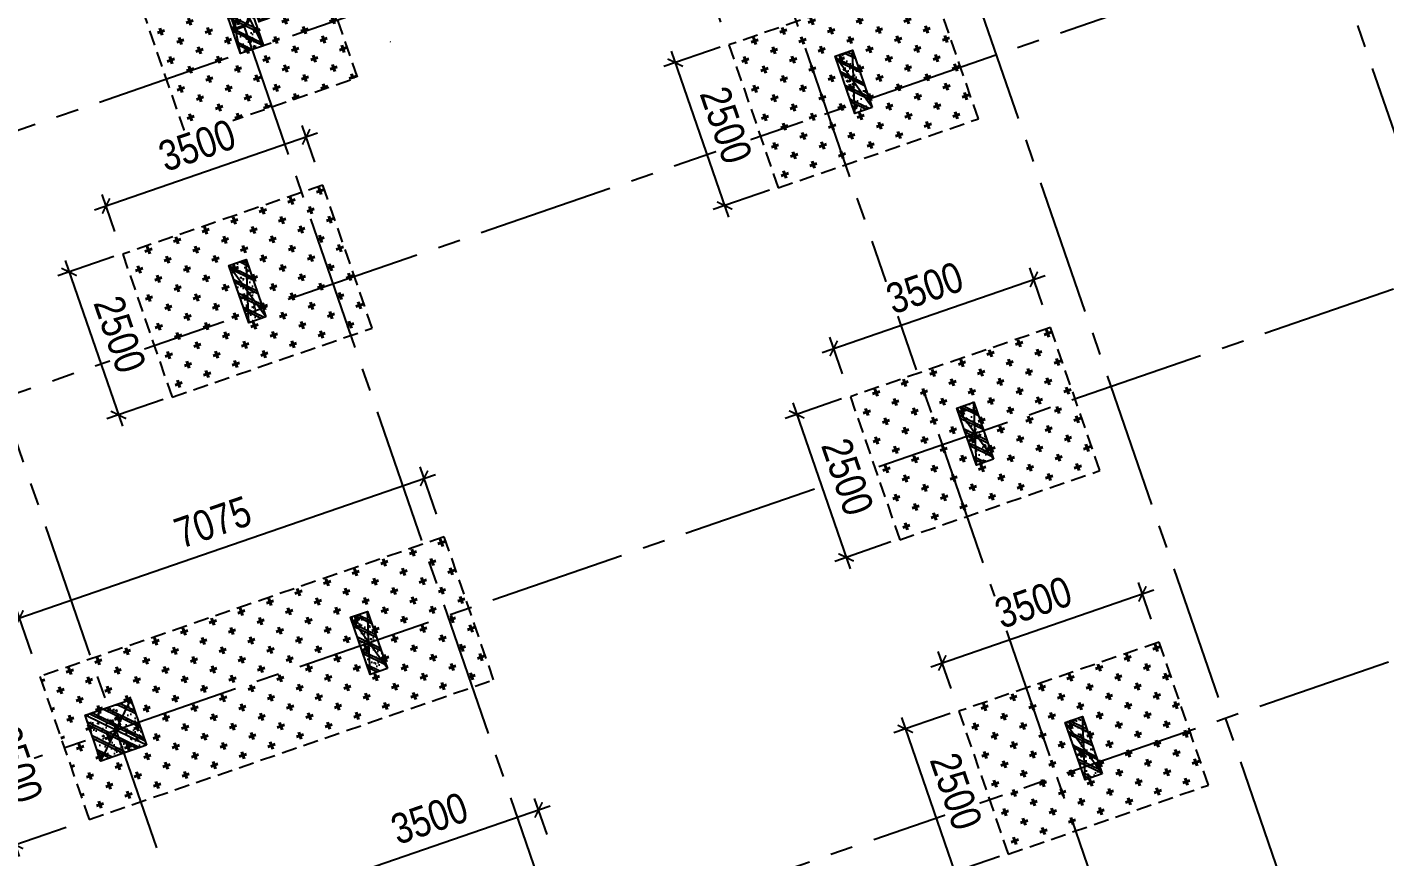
# Model space of a CAD drawing. Header units: millimetres. Extents: x -1534340 to 1713810, y -1348191 to 1114081.
# Drawn here: x 1067935 to 1090377, y -333544 to -319828 of the extents above; entities that cross this region are included whole.
import ezdxf
from ezdxf.enums import TextEntityAlignment as Align
from ezdxf.xclip import XClip

# ---------------------------------------------------------------- set-up
doc = ezdxf.new("R2010")
doc.units = ezdxf.units.MM
doc.header["$LTSCALE"] = 100
doc.header["$XCLIPFRAME"] = 0
doc.header["$PDMODE"] = 32
doc.header["$PDSIZE"] = 2.5
for name, pattern in [('CENTER2', [1.125, 0.75, -0.125, 0.125, -0.125]), ('HIDDEN', [0.375, 0.25, -0.125]), ('Xref_ST_MBDV Cot vach 30.7.2022$0$DASHDOT', [1, 0.5, -0.25, 0, -0.25])]:
    doc.linetypes.add(name, pattern=pattern)
doc.layers.add('0-Hatch', color=250, linetype='Continuous', lineweight=40)
doc.layers.add('ccu12-Tencaukien', color=9, linetype='Continuous', lineweight=15)
for name, color, linetype in [('0-khuat', 3, 'HIDDEN'), ('ccu11-Manh', 8, 'Continuous'), ('ccu12-Text', 31, 'Continuous'), ('ccu12-Truc', 13, 'CENTER2'), ('KC2-DIM', 251, 'Continuous'), ('Xref.Asix of Basement B2$0$Xref.Asix of Basement$0$KT-Net cot vach', 6, 'Continuous'), ('Xref_ST_MBDV Cot vach 30.7.2022$0$Xref_ST_MBDV Cot vach 30.7.2022|Xref_ST_MBDV Cot vach 30.7.2022|Xref_ST_MBDV Cot vach 30.7.2022|Xref_ST_MBDV Cot vach 30.7.2022|A-WALL-PATT', 251, 'Continuous'), ('Xref_ST_MBDV Cot vach 30.7.2022$0$Xref_ST_MBDV Cot vach 30.7.2022|Xref_ST_MBDV Cot vach 30.7.2022|Xref_ST_MBDV Cot vach 30.7.2022|Xref_ST_MBDV Cot vach 30.7.2022|Site_plot line', 1, 'Xref_ST_MBDV Cot vach 30.7.2022$0$DASHDOT'), ('Xref_ST_MBDV Cot vach 30.7.2022|Xref_ST_MBDV Cot vach 30.7.2022|Xref_ST_MBDV Cot vach 30.7.2022|Xref_ST_MBDV Cot vach 30.7.2022|KC-Betong', 6, 'Continuous')]:
    doc.layers.add(name, color=color, linetype=linetype)
doc.styles.add('Arial Narrow', font='ARIALN.TTF')
doc.dimstyles.new('ccu12-200', dxfattribs={"dimscale": 200, "dimtxt": 2.5, "dimasz": 1, "dimexe": 1, "dimexo": 2, "dimgap": 1, "dimtad": 1, "dimdec": 0, "dimrnd": 5, "dimdsep": 46, "dimtxsty": 'Arial Narrow', "dimblk": 'ARCHTICK', "dimcen": -1, "dimdle": 1, "dimclrd": 256, "dimclre": 256, "dimclrt": 3, "dimadec": 0, "dimazin": 2, "dimtfac": 0.1, "dimtdec": 0, "dimtmove": 0, "dimatfit": 1, "dimldrblk": 'ARCHTICK', "dimfxl": 1, "dimtvp": 0.833333, "dimtolj": 1, "dimtzin": 12, "dimarcsym": 0})
pattern_1 = [(50, (-650, 1050), (286.904, -25.1), [30, -330]), (355, (-650, 1050), (-55.5, 300.877), [24, -264]), (100.451, (-626.1, 1047.9), (231.404, 275.776), [25.496, -280.457]), (46.184, (-650, 1130), (426.9, -66.21), [45, -495]), (96.636, (-614.43, 1124.5), (373.87, 389.65), [38.24, -420.685]), (351.184, (-650, 1130), (373.86, 389.65), [36, -396]), (21, (-610, 1110), (238.763, -161.048), [30, -330]), (326, (-610, 1110), (97.326, 290.06), [24, -264]), (71.451, (-590.1, 1096.58), (336.09, 129.01), [25.496, -280.457]), (37.5, (-650, 1050), (4.864, 133.1575), [0, -260.8, 0, -268, 0, -265]), (7.5, (-650, 1050), (105.228, 157.765), [0, -152.8, 0, -254.8, 0, -101]), (327.5, (-739.2, 1050), (213.529, -9.022), [0, -100, 0, -312, 0, -414]), (317.5, (-779.2, 1050), (233.274, 40.042), [0, -130, 0, -207.2, 0, -294]), (45, (-650, 1050), (-120.208, 120.208), []), (45, (-650, 1099), (-120.208, 120.208), [])]

# ---------------------------------------------------------------- blocks, each defined once
blk = doc.blocks.new('MBKC-B1-PN')
at = {"layer": '0-Hatch', "ltscale": 2}
h = blk.add_hatch(dxfattribs=at)
h.set_pattern_fill('CROSS', color=256, scale=1000, angle=109.0471, style=0)
h.set_pattern_definition([(109.047138, (4055636.1, -6944877.9), (-317.899085, 154.726118), [125, -375]), (199.047138, (4055674.77, -6944798.42), (-154.726118, -317.899085), [125, -375])])
h.paths.add_polyline_path([(19558, -4250), (23343, -15215), (26179, -14236), (22394, -3271)])
h = blk.add_hatch(dxfattribs=at)
h.set_pattern_fill('CROSS', color=256, scale=1000, angle=109.0471, style=0)
h.set_pattern_definition([(109.047138, (4068222.63, -6953066.84), (-317.899085, 154.726118), [125, -375]), (199.047138, (4068261.3, -6952987.37), (-154.726118, -317.899085), [125, -375])])
h.paths.add_polyline_path([(35624, -12560), (32316, -13702), (33132, -16065), (36440, -14923)])
h = blk.add_hatch(dxfattribs=at)
h.set_pattern_fill('CROSS', color=256, scale=1000, angle=109.0471, style=0)
h.set_pattern_definition([(109.047138, (4058202.97, -6956526.1), (-317.899085, 154.726118), [125, -375]), (199.047138, (4058241.66, -6956446.63), (-154.726118, -317.899085), [125, -375])])
h.paths.add_polyline_path([(25605, -16019), (22296, -17161), (23112, -19525), (26421, -18382)])
h = blk.add_hatch(dxfattribs=at)
h.set_pattern_fill('CROSS', color=256, scale=1000, angle=109.0471, style=0)
h.set_pattern_definition([(109.047138, (4070230.25, -6958881.86), (-317.899085, 154.726118), [125, -375]), (199.047138, (4070268.93, -6958802.38), (-154.726118, -317.899085), [125, -375])])
h.paths.add_polyline_path([(37632, -18375), (34324, -19517), (35139, -21880), (38448, -20738)])
h = blk.add_hatch(dxfattribs=at)
h.set_pattern_fill('CROSS', color=256, scale=1000, angle=109.0471, style=0)
h.set_pattern_definition([(109.047138, (4060210.6, -6962341.12), (-317.899085, 154.726118), [125, -375]), (199.047138, (4060249.28, -6962261.65), (-154.726118, -317.899085), [125, -375])])
h.paths.add_polyline_path([(27612, -21834), (28428, -24197), (21741, -26506), (20925, -24143)])
h = blk.add_hatch(dxfattribs=at)
h.set_pattern_fill('CROSS', color=256, scale=1000, angle=109.0471, style=0)
h.set_pattern_definition([(109.047138, (4072025.15, -6964080.73), (-317.899085, 154.726118), [125, -375]), (199.047138, (4072063.84, -6964001.26), (-154.726118, -317.899085), [125, -375])])
h.paths.add_polyline_path([(39427, -23574), (36118, -24716), (36934, -27079), (40243, -25937)])
at = {"layer": '0-khuat', "ltscale": 10}
for points in [[(26179, -14236), (22394, -3271), (19558, -4250), (23343, -15215)], [(36440, -14923), (35624, -12560), (32316, -13702), (33132, -16065)], [(26421, -18382), (25605, -16019), (22296, -17161), (23112, -19525)], [(38448, -20738), (37632, -18375), (34324, -19517), (35139, -21880)], [(28428, -24197), (27612, -21834), (20925, -24143), (21741, -26506)], [(40243, -25937), (39427, -23574), (36118, -24716), (36934, -27079)]]:
    blk.add_lwpolyline(points, close=True, dxfattribs=at)
blk = doc.blocks.new('Xref_ST_MBDV Cot vach 30.7.2022$0$Tuong Vay01-flat-1')
at = {"layer": 'Xref_ST_MBDV Cot vach 30.7.2022$0$Xref_ST_MBDV Cot vach 30.7.2022|Xref_ST_MBDV Cot vach 30.7.2022|Xref_ST_MBDV Cot vach 30.7.2022|Xref_ST_MBDV Cot vach 30.7.2022|A-WALL-PATT'}
h = blk.add_hatch(dxfattribs=at)
h.set_pattern_fill('ACET-2D-VATLIEU04', color=256, scale=50, pattern_type=2)
h.set_pattern_definition([(50, (-11139561.84, -1407213.45), (-225.902474, 189.5546825), [37.5, -412.5]), (355, (-11139561.84, -1407213.45), (32.127212, 367.215716), [30, -330]), (100.4514, (-11139531.95, -1407216.06), (-341.231527, -62.944187), [31.870095, -350.571056]), (46.1842, (-11139561.84, -1407113.45), (-319.180497, 306.252097), [56.25, -618.75]), (96.6356, (-11139517.37, -1407120.34), (-516.995922, -60.144022), [47.805144, -525.8565]), (351.1842, (-11139561.84, -1407113.45), (84.740774, 546.39543), [45, -495]), (21, (-11139511.84, -1407138.45), (-105.680822, 275.3079534), [37.5, -412.5]), (326, (-11139511.84, -1407138.45), (206.128805, 305.59852), [30, -330]), (71.4514, (-11139486.97, -1407155.22), (-328.963765, 110.380101), [31.870095, -350.571056]), (37.5, (-11139561.84, -1407213.45), (-78.1345294, 101.8269012), [0, -326, 0, -335, 0, -331.25]), (7.5, (-11139561.84, -1407213.45), (-23.2793464, 176.824191), [0, -191, 0, -318.5, 0, -126.25]), (327.5, (-11139673.34, -1407213.45), (71.9444175, 112.9301145), [0, -125, 0, -390, 0, -517.5000003]), (317.5, (-11139723.34, -1407213.45), (158.0205496, 172.449169), [0, -162.5, 0, -259, 0, -367.5]), (45, (-11139561.84, -1407213.45), (-150.260191, 150.260191), []), (45, (-11139561.84, -1407152.2), (-150.260191, 150.260191), [])])
h.paths.add_polyline_path([(-82665, -118500), (-81837, -121132), (-80903, -123728), (-79863, -126284), (-78720, -128795), (-77475, -131258), (-76131, -133667), (-74689, -136020), (-73153, -138312), (-71525, -140539), (-69807, -142699), (-68002, -144786), (-66114, -146798), (-64145, -148731), (-62100, -150582), (-59980, -152349), (-57790, -154027), (-55533, -155614), (-53213, -157109), (-50835, -158507), (-48401, -159807), (-45916, -161007), (-43385, -162104), (-40811, -163097), (-38198, -163985), (-35551, -164765), (-32875, -165436), (-30174, -165998), (-27451, -166448), (-24702, -166789), (-4397, -168938), (36420, -167648), (41836, -160719), (12445, -24368), (8473, -9249), (-4719, -5521), (-10557, -9947), (-34021, -27848), (-39777, -32009), (-41249, -35294), (-45787, -38574), (-49368, -38942), (-57644, -44924), (-59845, -46601), (-61969, -48362), (-64020, -50208), (-65993, -52137), (-67887, -54144), (-69696, -56226), (-71420, -58381), (-73054, -60604), (-74596, -62892), (-76043, -65242), (-77394, -67648), (-78645, -70107), (-79794, -72615), (-80841, -75168), (-81782, -77762), (-82617, -80392), (-83343, -83054), (-83961, -85743), (-84468, -88455), (-84865, -91186), (-85149, -93930), (-85321, -96684), (-85381, -99530), (-85329, -102201), (-85163, -104955), (-84886, -107701), (-84496, -110432), (-83996, -113146), (-83385, -115836)], flags=16)
h.paths.add_polyline_path([(-83625, -118781), (-82785, -121452), (-81837, -124086), (-80781, -126680), (-79621, -129228), (-78358, -131727), (-76994, -134172), (-75531, -136560), (-73973, -138886), (-72320, -141146), (-70577, -143337), (-68746, -145455), (-66829, -147497), (-64832, -149459), (-62755, -151337), (-60604, -153130), (-58382, -154833), (-56092, -156444), (-53738, -157960), (-51324, -159379), (-48854, -160699), (-46333, -161916), (-43764, -163030), (-41151, -164038), (-38500, -164938), (-35814, -165730), (-33098, -166411), (-30357, -166981), (-27595, -167438), (-24816, -167783), (-4434, -169940), (36920, -168633), (42913, -160966), (13418, -24135), (9295, -8442), (-4926, -4424), (-11163, -9151), (-34617, -27045), (-40580, -31355), (-42052, -34640), (-46156, -37607), (-49737, -37975), (-58240, -44121), (-60467, -45819), (-62623, -47605), (-64704, -49479), (-66707, -51435), (-68628, -53472), (-70465, -55586), (-72214, -57772), (-73872, -60029), (-75437, -62350), (-76905, -64734), (-78276, -67176), (-79545, -69672), (-80712, -72217), (-81774, -74808), (-82729, -77440), (-83576, -80109), (-84314, -82810), (-84940, -85539), (-85455, -88291), (-85857, -91062), (-86146, -93847), (-86321, -96642), (-86382, -99529), (-86328, -102241), (-86160, -105036), (-85879, -107821), (-85484, -110593), (-84976, -113347), (-84356, -116078)])
at = {"layer": 'Xref_ST_MBDV Cot vach 30.7.2022$0$Xref_ST_MBDV Cot vach 30.7.2022|Xref_ST_MBDV Cot vach 30.7.2022|Xref_ST_MBDV Cot vach 30.7.2022|Xref_ST_MBDV Cot vach 30.7.2022|Site_plot line', "ltscale": 5000}
blk.add_arc((-17764, -99529), 69167, 126.14636, 263.7927, dxfattribs=at)
blk = doc.blocks.new('Grid-ST-flat-3')
at = {"layer": 'ccu12-Truc', "ltscale": 30}
for p, q in [((340897.6, -39806), (359986.9, -95097.6)), ((335415.2, -41698.9), (354504.5, -96990.4)), ((332626.7, -42661.6), (351716, -97953.1)), ((324450.3, -45484.5), (343539.5, -100776)), ((318967.8, -47377.3), (338057.1, -102668.8)), ((377595.9, -60477.9), (312746.7, -82867)), ((352142.8, -64928.1), (311408.7, -78991.5)), ((377787.3, -66547.8), (314639.5, -88349.4)), ((368131.1, -76017.5), (316532.3, -93831.9))]:
    blk.add_line(p, q, dxfattribs=at)
blk = doc.blocks.new('*U152')
h = blk.add_hatch()
h.set_pattern_fill('VATLIEU04', color=250, scale=40, style=0, pattern_type=2)
h.set_pattern_definition(pattern_1)
h.paths.add_polyline_path([(-475, -475), (-175, -475), (-175, 525), (-475, 525)])
at = {"color": 6, "ltscale": 0.25}
blk.add_lwpolyline([(-475, -475), (-175, -475), (-175, 525), (-475, 525)], close=True, dxfattribs=at)
at = {"layer": 'Defpoints', "linetype": 'ByBlock', "ltscale": 30}
for p, q in [((-175, -475), (-475, 525)), ((-475, -475), (-175, 525))]:
    blk.add_line(p, q, dxfattribs=at)
blk = doc.blocks.new('*U343')
h = blk.add_hatch()
h.set_pattern_fill('VATLIEU04', color=250, scale=40, style=0, pattern_type=2)
h.set_pattern_definition([(50, (-150, 850), (286.904, -25.1), [30, -330]), (355, (-150, 850), (-55.5, 300.877), [24, -264]), (100.451, (-126.1, 847.9), (231.404, 275.776), [25.496, -280.457]), (46.184, (-150, 930), (426.9, -66.21), [45, -495]), (96.636, (-114.43, 924.5), (373.87, 389.65), [38.24, -420.69]), (351.184, (-150, 930), (373.86, 389.65), [36, -396]), (21, (-110, 910), (238.763, -161.048), [30, -330]), (326, (-110, 910), (97.326, 290.06), [24, -264]), (71.451, (-90.1, 896.58), (336.09, 129.01), [25.496, -280.457]), (37.5, (-150, 850), (4.864, 133.1575), [0, -260.8, 0, -268, 0, -265]), (7.5, (-150, 850), (105.228, 157.765), [0, -152.8, 0, -254.8, 0, -101]), (327.5, (-239.2, 850), (213.529, -9.022), [0, -100, 0, -312, 0, -414]), (317.5, (-279.2, 850), (233.274, 40.042), [0, -130, 0, -207.2, 0, -294]), (45, (-150, 850), (-120.208, 120.208), []), (45, (-150, 899), (-120.208, 120.208), [])])
h.paths.add_polyline_path([(-475, -475), (325, -475), (325, 325), (-475, 325)])
at = {"color": 6, "ltscale": 0.25}
blk.add_lwpolyline([(-475, -475), (325, -475), (325, 325), (-475, 325)], close=True, dxfattribs=at)
at = {"layer": 'Defpoints', "linetype": 'ByBlock', "ltscale": 30}
for p, q in [((325, -475), (-475, 325)), ((-475, -475), (325, 325))]:
    blk.add_line(p, q, dxfattribs=at)
blk = doc.blocks.new('*U153')
h = blk.add_hatch()
h.set_pattern_fill('VATLIEU04', color=250, scale=40, style=0, pattern_type=2)
h.set_pattern_definition(pattern_1)
h.paths.add_polyline_path([(-475, -475), (-175, -475), (-175, 525), (-475, 525)])
at = {"color": 6, "ltscale": 0.25}
blk.add_lwpolyline([(-475, -475), (-175, -475), (-175, 525), (-475, 525)], close=True, dxfattribs=at)
at = {"layer": 'Defpoints', "linetype": 'ByBlock', "ltscale": 30}
for p, q in [((-175, -475), (-475, 525)), ((-475, -475), (-175, 525))]:
    blk.add_line(p, q, dxfattribs=at)
blk = doc.blocks.new('*U154')
h = blk.add_hatch()
h.set_pattern_fill('VATLIEU04', color=250, scale=40, style=0, pattern_type=2)
h.set_pattern_definition(pattern_1)
h.paths.add_polyline_path([(-475, -475), (-175, -475), (-175, 525), (-475, 525)])
at = {"color": 6, "ltscale": 0.25}
blk.add_lwpolyline([(-475, -475), (-175, -475), (-175, 525), (-475, 525)], close=True, dxfattribs=at)
at = {"layer": 'Defpoints', "linetype": 'ByBlock', "ltscale": 30}
for p, q in [((-175, -475), (-475, 525)), ((-475, -475), (-175, 525))]:
    blk.add_line(p, q, dxfattribs=at)
blk = doc.blocks.new('*U155')
h = blk.add_hatch()
h.set_pattern_fill('VATLIEU04', color=250, scale=40, style=0, pattern_type=2)
h.set_pattern_definition(pattern_1)
h.paths.add_polyline_path([(-475, -475), (-175, -475), (-175, 525), (-475, 525)])
at = {"color": 6, "ltscale": 0.25}
blk.add_lwpolyline([(-475, -475), (-175, -475), (-175, 525), (-475, 525)], close=True, dxfattribs=at)
at = {"layer": 'Defpoints', "linetype": 'ByBlock', "ltscale": 30}
for p, q in [((-175, -475), (-475, 525)), ((-475, -475), (-175, 525))]:
    blk.add_line(p, q, dxfattribs=at)
blk = doc.blocks.new('*U341')
h = blk.add_hatch()
h.set_pattern_fill('VATLIEU04', color=250, scale=40, style=0, pattern_type=2)
h.set_pattern_definition([(50, (-550, 3050), (286.904, -25.101), [30, -330]), (355, (-550, 3050), (-55.5, 300.877), [24, -264]), (100.451, (-526.1, 3047.9), (231.404, 275.776), [25.496, -280.457]), (46.184, (-550, 3130), (426.896, -66.208), [45, -495]), (96.636, (-514.43, 3124.5), (373.865, 389.647), [38.244, -420.685]), (351.184, (-550, 3130), (373.865, 389.65), [36, -396]), (21, (-510, 3110), (238.763, -161.048), [30, -330]), (326, (-510, 3110), (97.326, 290.06), [24, -264]), (71.451, (-490.1, 3096.58), (336.09, 129.012), [25.496, -280.457]), (37.5, (-550, 3050), (4.864, 133.1575), [0, -260.8, 0, -268, 0, -265]), (7.5, (-550, 3050), (105.228, 157.7647), [0, -152.8, 0, -254.8, 0, -101]), (327.5, (-639.2, 3050), (213.529, -9.022), [0, -100, 0, -312, 0, -414]), (317.5, (-679.2, 3050), (233.274, 40.042), [0, -130, 0, -207.2, 0, -294]), (45, (-550, 3050), (-120.208, 120.208), []), (45, (-550, 3099), (-120.208, 120.208), [])])
h.paths.add_polyline_path([(-475, -475), (-75, -475), (-75, 2525), (-475, 2525)])
at = {"color": 6, "ltscale": 0.25}
blk.add_lwpolyline([(-475, -475), (-75, -475), (-75, 2525), (-475, 2525)], close=True, dxfattribs=at)
at = {"layer": 'Defpoints', "linetype": 'ByBlock', "ltscale": 30}
for p, q in [((-75, -475), (-475, 2525)), ((-475, -475), (-75, 2525))]:
    blk.add_line(p, q, dxfattribs=at)
blk = doc.blocks.new('MBDV-B1-T1-PN')
at = {"layer": 'Xref.Asix of Basement B2$0$Xref.Asix of Basement$0$KT-Net cot vach', "linetype": 'ByBlock', "xscale": -0.9999999999999998, "rotation": 19.04713796363401}
for name, p in [('*U152', (34079, -14442)), ('*U155', (24059, -17902)), ('*U152', (36087, -20257)), ('*U154', (26067, -23717)), ('*U343', (22088, -24985)), ('*U153', (37882, -25456))]:
    blk.add_blockref(name, p, dxfattribs=at)
at = {"layer": 'Xref_ST_MBDV Cot vach 30.7.2022|Xref_ST_MBDV Cot vach 30.7.2022|Xref_ST_MBDV Cot vach 30.7.2022|Xref_ST_MBDV Cot vach 30.7.2022|KC-Betong', "linetype": 'ByBlock', "xscale": -0.9999999999999996, "rotation": 19.04713795400157}
blk.add_blockref('*U341', (24020, -13421), dxfattribs=at)
blk = doc.blocks.new('*U705')
at = {"layer": 'ccu12-Tencaukien', "color": 8, "ltscale": 10000}
blk.add_line((361, -155), (354, -155), dxfattribs=at)
at = {"layer": 'ccu12-Text', "color": 2, "style": 'Arial Narrow', "width": 0.8}
blk.add_attdef('SH', text='', height=300, dxfattribs=at).set_placement((276, 6), align=Align.BOTTOM_RIGHT)
at = {"layer": 'ccu12-Text', "color": 31, "style": 'Arial Narrow', "width": 0.8}
for tag, p in [('(', (508, -75)), ('KT', (633, -75)), (')', (963, -75))]:
    blk.add_attdef(tag, text='', height=250, dxfattribs=at).set_placement(p, align=Align.BOTTOM_LEFT)
blk = doc.blocks.new('_ARCHTICK')
at = {"color": 0, "linetype": 'ByBlock', "const_width": 0.15}
blk.add_lwpolyline([(-0.5, -0.5), (0.5, 0.5)], dxfattribs=at)
blk = doc.blocks.new('*D1183')
at = {"layer": 'Defpoints', "color": 0, "ltscale": 0.5, "transparency": 16777216}
for p in [(1082567, -318183), (1082843, -318981), (1079534, -320123)]:
    blk.add_point(p, dxfattribs=at)
at = {"layer": 'KC2-DIM', "lineweight": -2, "ltscale": 0.5, "transparency": 16777216}
for p, q in [((1082712, -318603), (1082502, -317994)), ((1079070, -319391), (1082756, -318118)), ((1079404, -319745), (1079194, -319136))]:
    blk.add_line(p, q, dxfattribs=at)
at = {"layer": 'KC2-DIM', "lineweight": -2, "ltscale": 0.5, "transparency": 16777216, "xscale": 200, "yscale": 200, "zscale": 200}
for p, rotation in [((1082567, -318183), 19.0471379540058), ((1079259, -319325), 199.0471379540058)]:
    blk.add_blockref('_ARCHTICK', p, dxfattribs=dict(at, rotation=rotation))
at = {"layer": 'KC2-DIM', "color": 3, "ltscale": 0.5, "transparency": 16777216, "insert": (1080765, -318324), "char_height": 500, "attachment_point": 5, "rotation": 19.0471, "style": 'Arial Narrow', "bg_fill": 3, "box_fill_scale": 1.1, "bg_fill_color": 256, "bg_fill_true_color": 13158600, "bg_fill_transparency": 0}
blk.add_mtext('\\A1;3500', dxfattribs=at)
blk = doc.blocks.new('*D1184')
at = {"layer": 'Defpoints', "color": 0, "ltscale": 0.5, "transparency": 16777216}
for p in [(1079766, -320029), (1080582, -322392), (1079464, -322778)]:
    blk.add_point(p, dxfattribs=at)
at = {"layer": 'KC2-DIM', "lineweight": -2, "ltscale": 0.5, "transparency": 16777216}
for p, q in [((1079388, -320160), (1078459, -320481)), ((1078583, -320226), (1079529, -322968)), ((1080204, -322523), (1079275, -322844))]:
    blk.add_line(p, q, dxfattribs=at)
at = {"layer": 'KC2-DIM', "lineweight": -2, "ltscale": 0.5, "transparency": 16777216, "xscale": 200, "yscale": 200, "zscale": 200}
for p, rotation in [((1078648, -320415), 109.0471312622707), ((1079464, -322778), 289.0471312622706)]:
    blk.add_blockref('_ARCHTICK', p, dxfattribs=dict(at, rotation=rotation))
at = {"layer": 'KC2-DIM', "color": 3, "ltscale": 0.5, "transparency": 16777216, "insert": (1079487, -321448), "char_height": 500, "attachment_point": 5, "rotation": 289.0471, "style": 'Arial Narrow', "bg_fill": 3, "box_fill_scale": 1.1, "bg_fill_color": 256, "bg_fill_true_color": 13158600, "bg_fill_transparency": 0}
blk.add_mtext('\\A1;2500', dxfattribs=at)
blk = doc.blocks.new('*D1185')
at = {"layer": 'Defpoints', "color": 0, "ltscale": 0.5, "transparency": 16777216}
for p in [(1084575, -323998), (1084850, -324796), (1081542, -325938)]:
    blk.add_point(p, dxfattribs=at)
at = {"layer": 'KC2-DIM', "lineweight": -2, "ltscale": 0.5, "transparency": 16777216}
for p, q in [((1084720, -324418), (1084510, -323809)), ((1081078, -325206), (1084764, -323933)), ((1081411, -325560), (1081201, -324951))]:
    blk.add_line(p, q, dxfattribs=at)
at = {"layer": 'KC2-DIM', "lineweight": -2, "ltscale": 0.5, "transparency": 16777216, "xscale": 200, "yscale": 200, "zscale": 200}
for p, rotation in [((1084575, -323998), 19.0471379540058), ((1081267, -325140), 199.0471379540058)]:
    blk.add_blockref('_ARCHTICK', p, dxfattribs=dict(at, rotation=rotation))
at = {"layer": 'KC2-DIM', "color": 3, "ltscale": 0.5, "transparency": 16777216, "insert": (1082772, -324139), "char_height": 500, "attachment_point": 5, "rotation": 19.0471, "style": 'Arial Narrow', "bg_fill": 3, "box_fill_scale": 1.1, "bg_fill_color": 256, "bg_fill_true_color": 13158600, "bg_fill_transparency": 0}
blk.add_mtext('\\A1;3500', dxfattribs=at)
blk = doc.blocks.new('*D1186')
at = {"layer": 'Defpoints', "color": 0, "ltscale": 0.5, "transparency": 16777216}
for p in [(1081774, -325844), (1082590, -328207), (1081472, -328594)]:
    blk.add_point(p, dxfattribs=at)
at = {"layer": 'KC2-DIM', "lineweight": -2, "ltscale": 0.5, "transparency": 16777216}
for p, q in [((1081396, -325975), (1080467, -326296)), ((1080591, -326041), (1081537, -328783)), ((1082212, -328338), (1081283, -328659))]:
    blk.add_line(p, q, dxfattribs=at)
at = {"layer": 'KC2-DIM', "lineweight": -2, "ltscale": 0.5, "transparency": 16777216, "xscale": 200, "yscale": 200, "zscale": 200}
for p, rotation in [((1080656, -326230), 109.0471312622707), ((1081472, -328594), 289.0471312622706)]:
    blk.add_blockref('_ARCHTICK', p, dxfattribs=dict(at, rotation=rotation))
at = {"layer": 'KC2-DIM', "color": 3, "ltscale": 0.5, "transparency": 16777216, "insert": (1081494, -327263), "char_height": 500, "attachment_point": 5, "rotation": 289.0471, "style": 'Arial Narrow', "bg_fill": 3, "box_fill_scale": 1.1, "bg_fill_color": 256, "bg_fill_true_color": 13158600, "bg_fill_transparency": 0}
blk.add_mtext('\\A1;2500', dxfattribs=at)
blk = doc.blocks.new('*D1187')
at = {"layer": 'Defpoints', "color": 0, "ltscale": 0.5, "transparency": 16777216}
for p in [(1086370, -329197), (1086645, -329995), (1083337, -331137)]:
    blk.add_point(p, dxfattribs=at)
at = {"layer": 'KC2-DIM', "lineweight": -2, "ltscale": 0.5, "transparency": 16777216}
for p, q in [((1082872, -330405), (1086559, -329132)), ((1086515, -329617), (1086305, -329008)), ((1083206, -330759), (1082996, -330150))]:
    blk.add_line(p, q, dxfattribs=at)
at = {"layer": 'KC2-DIM', "lineweight": -2, "ltscale": 0.5, "transparency": 16777216, "xscale": 200, "yscale": 200, "zscale": 200}
for p, rotation in [((1086370, -329197), 19.0471379540058), ((1083062, -330339), 199.0471379540058)]:
    blk.add_blockref('_ARCHTICK', p, dxfattribs=dict(at, rotation=rotation))
at = {"layer": 'KC2-DIM', "color": 3, "ltscale": 0.5, "transparency": 16777216, "insert": (1084567, -329338), "char_height": 500, "attachment_point": 5, "rotation": 19.0471, "style": 'Arial Narrow', "bg_fill": 3, "box_fill_scale": 1.1, "bg_fill_color": 256, "bg_fill_true_color": 13158600, "bg_fill_transparency": 0}
blk.add_mtext('\\A1;3500', dxfattribs=at)
blk = doc.blocks.new('*D1188')
at = {"layer": 'Defpoints', "color": 0, "ltscale": 0.5, "transparency": 16777216}
for p in [(1083569, -331043), (1084385, -333406), (1083267, -333792)]:
    blk.add_point(p, dxfattribs=at)
at = {"layer": 'KC2-DIM', "lineweight": -2, "ltscale": 0.5, "transparency": 16777216}
for p, q in [((1083191, -331174), (1082262, -331495)), ((1082385, -331240), (1083332, -333981)), ((1084007, -333537), (1083078, -333858))]:
    blk.add_line(p, q, dxfattribs=at)
at = {"layer": 'KC2-DIM', "lineweight": -2, "ltscale": 0.5, "transparency": 16777216, "xscale": 200, "yscale": 200, "zscale": 200}
for p, rotation in [((1082451, -331429), 109.0471312622707), ((1083267, -333792), 289.0471312622706)]:
    blk.add_blockref('_ARCHTICK', p, dxfattribs=dict(at, rotation=rotation))
at = {"layer": 'KC2-DIM', "color": 3, "ltscale": 0.5, "transparency": 16777216, "insert": (1083289, -332462), "char_height": 500, "attachment_point": 5, "rotation": 289.0471, "style": 'Arial Narrow', "bg_fill": 3, "box_fill_scale": 1.1, "bg_fill_color": 256, "bg_fill_true_color": 13158600, "bg_fill_transparency": 0}
blk.add_mtext('\\A1;2500', dxfattribs=at)
blk = doc.blocks.new('*D1189')
at = {"layer": 'Defpoints', "color": 0, "ltscale": 0.5, "transparency": 16777216}
for p in [(1072548, -321642), (1072823, -322440), (1069515, -323582)]:
    blk.add_point(p, dxfattribs=at)
at = {"layer": 'KC2-DIM', "lineweight": -2, "ltscale": 0.5, "transparency": 16777216}
for p, q in [((1069050, -322850), (1072737, -321577)), ((1072693, -322062), (1072482, -321453)), ((1069384, -323204), (1069174, -322596))]:
    blk.add_line(p, q, dxfattribs=at)
at = {"layer": 'KC2-DIM', "lineweight": -2, "ltscale": 0.5, "transparency": 16777216, "xscale": 200, "yscale": 200, "zscale": 200}
for p, rotation in [((1072548, -321642), 19.0471379540058), ((1069239, -322785), 199.0471379540058)]:
    blk.add_blockref('_ARCHTICK', p, dxfattribs=dict(at, rotation=rotation))
at = {"layer": 'KC2-DIM', "color": 3, "ltscale": 0.5, "transparency": 16777216, "insert": (1070745, -321783), "char_height": 500, "attachment_point": 5, "rotation": 19.0471, "style": 'Arial Narrow', "bg_fill": 3, "box_fill_scale": 1.1, "bg_fill_color": 256, "bg_fill_true_color": 13158600, "bg_fill_transparency": 0}
blk.add_mtext('\\A1;3500', dxfattribs=at)
blk = doc.blocks.new('*D1190')
at = {"layer": 'Defpoints', "color": 0, "ltscale": 0.5, "transparency": 16777216}
for p in [(1069747, -323489), (1070563, -325852), (1069444, -326238)]:
    blk.add_point(p, dxfattribs=at)
at = {"layer": 'KC2-DIM', "lineweight": -2, "ltscale": 0.5, "transparency": 16777216}
for p, q in [((1069369, -323619), (1068440, -323940)), ((1068563, -323686), (1069510, -326427)), ((1070185, -325982), (1069255, -326303))]:
    blk.add_line(p, q, dxfattribs=at)
at = {"layer": 'KC2-DIM', "lineweight": -2, "ltscale": 0.5, "transparency": 16777216, "xscale": 200, "yscale": 200, "zscale": 200}
for p, rotation in [((1068629, -323875), 109.0471312622707), ((1069444, -326238), 289.0471312622706)]:
    blk.add_blockref('_ARCHTICK', p, dxfattribs=dict(at, rotation=rotation))
at = {"layer": 'KC2-DIM', "color": 3, "ltscale": 0.5, "transparency": 16777216, "insert": (1069467, -324908), "char_height": 500, "attachment_point": 5, "rotation": 289.0471, "style": 'Arial Narrow', "bg_fill": 3, "box_fill_scale": 1.1, "bg_fill_color": 256, "bg_fill_true_color": 13158600, "bg_fill_transparency": 0}
blk.add_mtext('\\A1;2500', dxfattribs=at)
blk = doc.blocks.new('*D1203')
at = {"layer": 'Defpoints', "color": 0, "ltscale": 0.5, "transparency": 16777216}
for p in [(1068143, -330564), (1066926, -330984), (1068959, -332927)]:
    blk.add_point(p, dxfattribs=at)
at = {"layer": 'KC2-DIM', "lineweight": -2, "ltscale": 0.5, "transparency": 16777216}
for p, q in [((1067765, -330695), (1066737, -331050)), ((1067807, -333536), (1066861, -330795)), ((1068581, -333058), (1067553, -333413))]:
    blk.add_line(p, q, dxfattribs=at)
at = {"layer": 'KC2-DIM', "lineweight": -2, "ltscale": 0.5, "transparency": 16777216, "xscale": 200, "yscale": 200, "zscale": 200}
for p, rotation in [((1066926, -330984), 109.0471379539888), ((1067742, -333347), 289.0471379539889)]:
    blk.add_blockref('_ARCHTICK', p, dxfattribs=dict(at, rotation=rotation))
at = {"layer": 'KC2-DIM', "color": 3, "ltscale": 0.5, "transparency": 16777216, "insert": (1067764, -332017), "char_height": 500, "attachment_point": 5, "rotation": 289.0471, "style": 'Arial Narrow', "bg_fill": 3, "box_fill_scale": 1.1, "bg_fill_color": 256, "bg_fill_true_color": 13158600, "bg_fill_transparency": 0}
blk.add_mtext('\\A1;2500', dxfattribs=at)
blk = doc.blocks.new('*D1205')
at = {"layer": 'Defpoints', "color": 0, "ltscale": 0.5, "transparency": 16777216}
for p in [(1076389, -332768), (1076659, -333552), (1073351, -334694)]:
    blk.add_point(p, dxfattribs=at)
at = {"layer": 'KC2-DIM', "lineweight": -2, "ltscale": 0.5, "transparency": 16777216}
for p, q in [((1076529, -333174), (1076324, -332579)), ((1072891, -333975), (1076578, -332703)), ((1073221, -334316), (1073015, -333721))]:
    blk.add_line(p, q, dxfattribs=at)
at = {"layer": 'KC2-DIM', "lineweight": -2, "ltscale": 0.5, "transparency": 16777216, "xscale": 200, "yscale": 200, "zscale": 200}
for p, rotation in [((1076389, -332768), 19.04713126228067), ((1073080, -333910), 199.0471312622807)]:
    blk.add_blockref('_ARCHTICK', p, dxfattribs=dict(at, rotation=rotation))
at = {"layer": 'KC2-DIM', "color": 3, "ltscale": 0.5, "transparency": 16777216, "insert": (1074586, -332909), "char_height": 500, "attachment_point": 5, "rotation": 19.0471, "style": 'Arial Narrow', "bg_fill": 3, "box_fill_scale": 1.1, "bg_fill_color": 256, "bg_fill_true_color": 13158600, "bg_fill_transparency": 0}
blk.add_mtext('\\A1;3500', dxfattribs=at)
blk = doc.blocks.new('*D1234')
at = {"layer": 'Defpoints', "color": 0, "ltscale": 0.5, "transparency": 16777216}
for p in [(1074496, -327287), (1074831, -328255), (1068143, -330564)]:
    blk.add_point(p, dxfattribs=at)
at = {"layer": 'KC2-DIM', "lineweight": -2, "ltscale": 0.5, "transparency": 16777216}
for p, q in [((1074700, -327877), (1074431, -327098)), ((1067620, -329661), (1074685, -327221)), ((1068013, -330186), (1067743, -329406))]:
    blk.add_line(p, q, dxfattribs=at)
at = {"layer": 'KC2-DIM', "lineweight": -2, "ltscale": 0.5, "transparency": 16777216, "xscale": 200, "yscale": 200, "zscale": 200}
for p, rotation in [((1074496, -327287), 19.04713536585253), ((1067809, -329596), 199.0471353658525)]:
    blk.add_blockref('_ARCHTICK', p, dxfattribs=dict(at, rotation=rotation))
at = {"layer": 'KC2-DIM', "color": 3, "ltscale": 0.5, "transparency": 16777216, "insert": (1071004, -328011), "char_height": 500, "attachment_point": 5, "rotation": 19.0471, "style": 'Arial Narrow', "bg_fill": 3, "box_fill_scale": 1.1, "bg_fill_color": 256, "bg_fill_true_color": 13158600, "bg_fill_transparency": 0}
blk.add_mtext('\\A1;7075', dxfattribs=at)

msp = doc.modelspace()

# ---------------------------------------------------------------- block references
ref = msp.add_blockref('Xref_ST_MBDV Cot vach 30.7.2022$0$Tuong Vay01-flat-1', (1116587.4, -179396.2))
XClip(ref).set_block_clipping_path([(-91541.6736345236, -190955.6682973447), (52438.3255017358, -76158.0499385341)])
msp.add_blockref('Grid-ST-flat-3', (738255.9, -248801.2))
at = {"layer": 'ccu11-Manh'}
msp.add_blockref('MBDV-B1-T1-PN', (1047218.4, -306420.8), dxfattribs=at)
at = {"layer": 'ccu12-Tencaukien', "extrusion": (4.37666e-07, -9.80437e-07, 1)}
ref = msp.add_blockref('*U705', (1073434.2, -319581.3, -0.2), dxfattribs=dict(at, xscale=1.815893337873054, yscale=1.815893337873054, zscale=1.815893337873054, rotation=339.469833737933))
ref.add_attrib('KT', '(25x45)', dxfattribs={"color": 31, "extrusion": (4.37666e-07, -9.80437e-07, 1), "height": 500, "rotation": 19.02101, "style": 'Arial Narrow'}).set_placement((1073460.4, -319324.3, 0.8), align=Align.BOTTOM_LEFT)
ref.add_attrib('SH', 'DB1-02', dxfattribs={"color": 2, "extrusion": (4.37666e-07, -9.80437e-07, 1), "height": 500, "rotation": 19.02101, "style": 'Arial Narrow'}).set_placement((1073205.3, -319415.7, 0.8), align=Align.BOTTOM_RIGHT)
at = {"layer": 'KC2-DIM', "ltscale": 0.5}
msp.add_blockref('MBKC-B1-PN', (1047218.4, -306420.8), dxfattribs=at)

# ---------------------------------------------------------------- next in the draw order: dimensions: what is measured, and where the dimension line sits
for p1, p2, distance, picture, middle in [((1079534.4, -320123), (1082842.8, -318980.8), 843.8, '*D1183', (1080764.6, -318324)), ((1069514.7, -323582.3), (1072823.1, -322440.1), 843.8, '*D1189', (1070745, -321783.2)), ((1081542, -325938), (1084850.4, -324795.8), 843.8, '*D1185', (1082772.2, -324139)), ((1083336.9, -331136.9), (1086645.3, -329994.7), 843.8, '*D1187', (1084567.1, -329337.9)), ((1068958.9, -332927.1), (1068143.1, -330564), 1287.8, '*D1203', (1067764.1, -332017.2)), ((1073351.1, -334694), (1076659.4, -333551.8), 829.3, '*D1205', (1074586, -332908.6))]:
    dim = msp.add_aligned_dim(p1=p1, p2=p2, distance=distance, dimstyle='ccu12-200', override={"dimfxl": 150, "dimtfill": 1}, dxfattribs=at)
    dim.commit()
    dim.dimension.update_dxf_attribs({"geometry": picture, "text_midpoint": middle})

# ---------------------------------------------------------------- next in the draw order: dimensions: what is measured, and where the dimension line sits
for p1, p2, distance, picture, middle in [((1079766.5, -320029.3), (1080582.4, -322392.4), -1183.1, '*D1184', (1079486.5, -321448.4)), ((1069746.8, -323488.6), (1070562.7, -325851.7), -1183.1, '*D1190', (1069466.8, -324907.6)), ((1081774.1, -325844.3), (1082590, -328207.4), -1183.1, '*D1186', (1081494.1, -327263.4)), ((1068143.1, -330564), (1074830.7, -328255.1), 1024.6, '*D1234', (1071004, -328010.7)), ((1083569, -331043.2), (1084384.9, -333406.3), -1183.1, '*D1188', (1083289, -332462.2))]:
    dim = msp.add_aligned_dim(p1=p1, p2=p2, distance=distance, dimstyle='ccu12-200', override={"dimfxl": 150, "dimtfill": 1}, dxfattribs=at)
    dim.commit()
    dim.dimension.update_dxf_attribs({"geometry": picture, "text_midpoint": middle})

doc.saveas('drawing.dxf')
